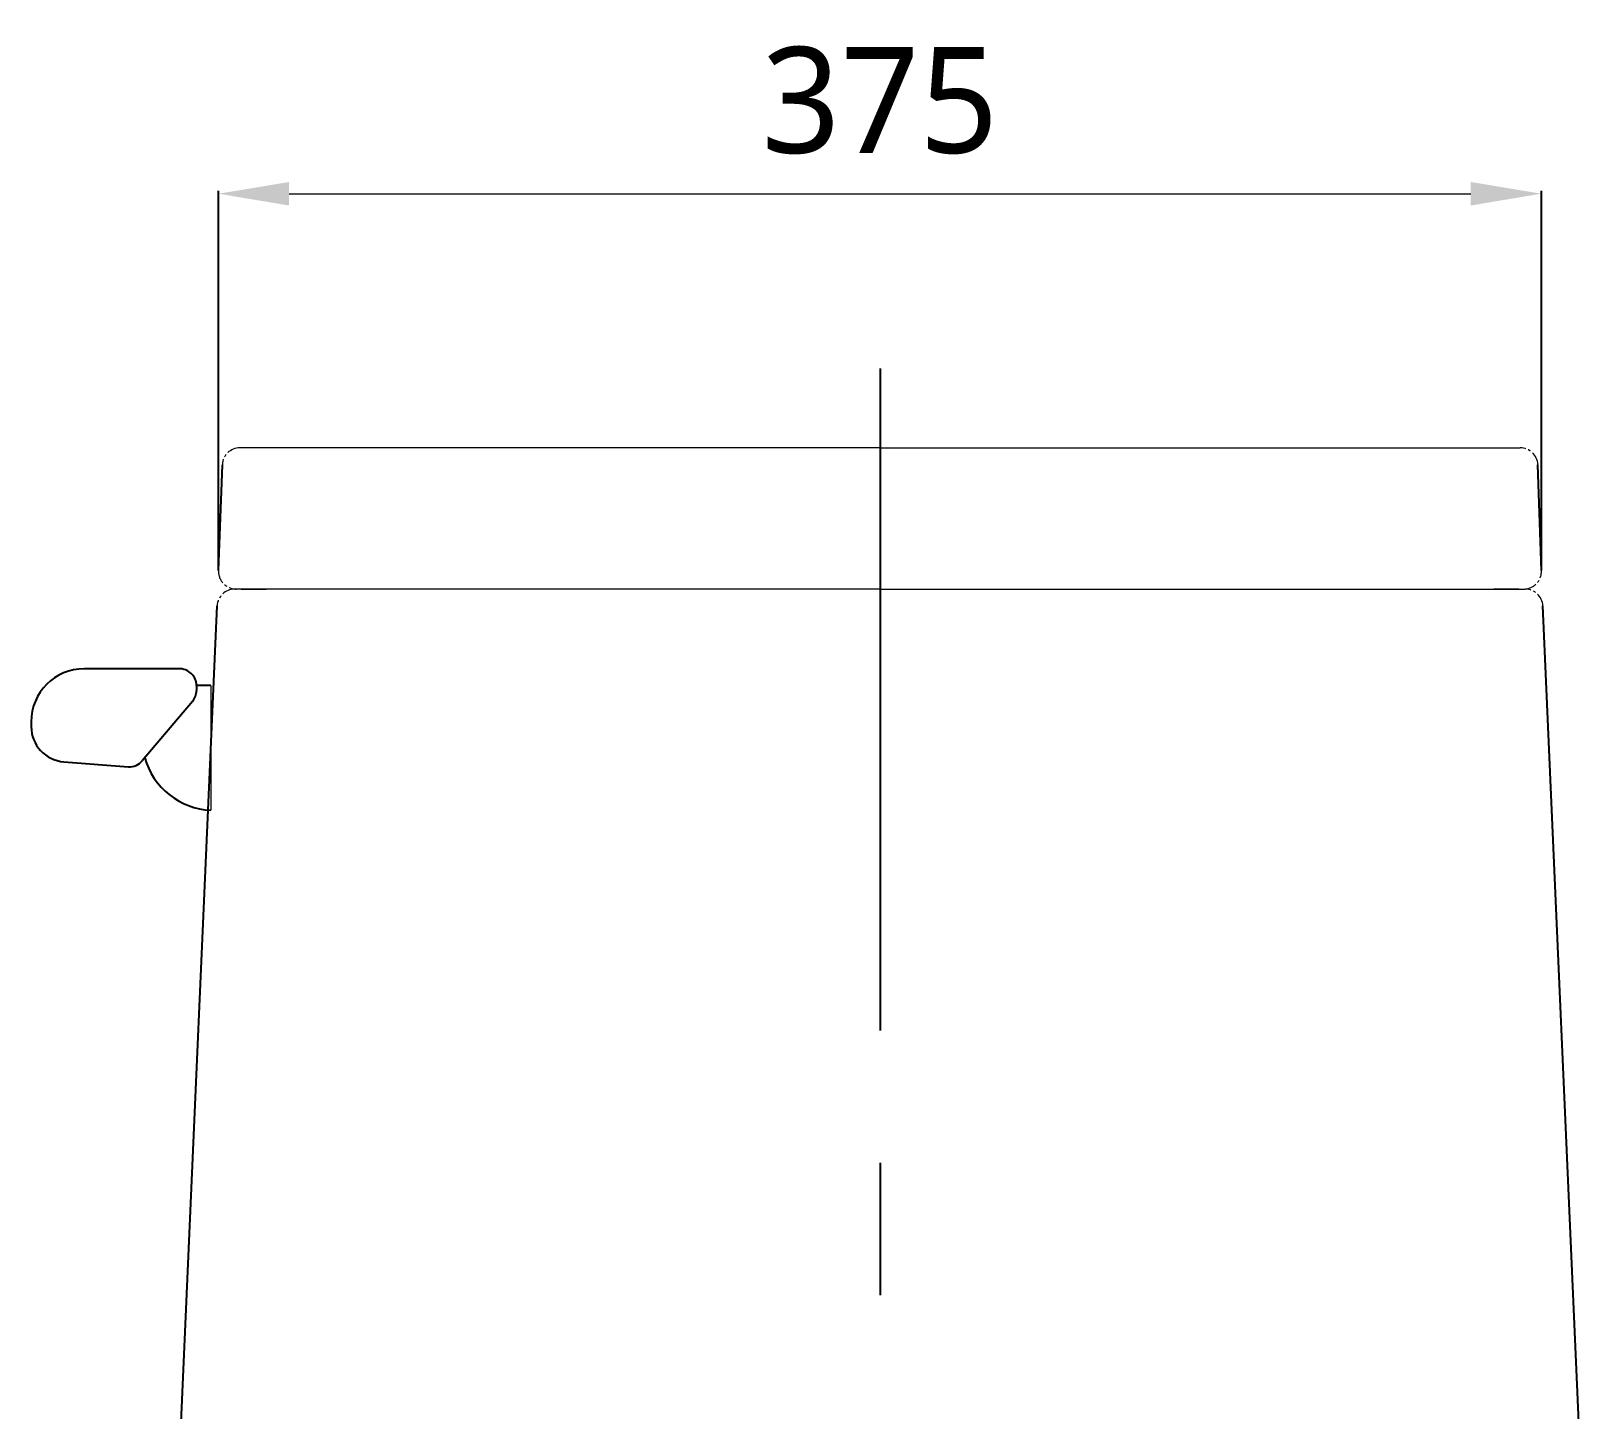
# Model space of a CAD drawing. Extents: x 4534 to 7211, y -322 to 1921.
# Drawn here: x 5925.8 to 6367.1, y 334.5 to 724.9 of the extents above; entities that cross this region are included whole.
import ezdxf

# ---------------------------------------------------------------- set-up
doc = ezdxf.new("R2010")
doc.units = 0
doc.header["$LTSCALE"] = 3
doc.header["$MEASUREMENT"] = 0
doc.linetypes.add('CENTER', pattern=[2, 1.25, -0.25, 0.25, -0.25])
doc.layers.get('0').update_dxf_attribs({"linetype": 'CONTINUOUS'})
doc.layers.get('DEFPOINTS').update_dxf_attribs({"linetype": 'CONTINUOUS'})
doc.layers.add('1', color=1, linetype='CENTER', lineweight=5)
doc.layers.add('CENTER', color=2, linetype='CENTER')
doc.layers.add('FAUCET', color=4, linetype='CONTINUOUS')
doc.styles.get("Standard").update_dxf_attribs({"font": 'NanumGothic.ttf'})
doc.dimstyles.get("Standard").update_dxf_attribs({"dimtxt": 0.18, "dimasz": 0.18, "dimexe": 0.18, "dimexo": 0.0625, "dimgap": 0.09, "dimtad": 0, "dimtih": 1, "dimtoh": 1, "dimdec": 4, "dimzin": 0, "dimdsep": 46, "dimtxsty": 'Standard', "dimcen": 0.09, "dimadec": 0, "dimazin": 0, "dimtfac": 1, "dimtdec": 4, "dimtofl": 0, "dimtmove": 0, "dimatfit": 3, "dimfxl": 0, "dimtolj": 1, "dimtzin": 0, "dimarcsym": 0})

# ---------------------------------------------------------------- blocks, each defined once
blk = doc.blocks.new('*D42')
at = {"color": 3, "linetype": 'Continuous', "lineweight": -2}
for p, q in [((5978.85, 572.95), (5978.85, 679.71)), ((6353.43, 572.95), (6353.43, 679.71))]:
    blk.add_line(p, q, dxfattribs=at)
at = {"color": 3, "linetype": 'Continuous', "lineweight": 0}
blk.add_line((5998.85, 678.91), (6333.43, 678.91), dxfattribs=at)
at = {"color": 3, "linetype": 'Continuous'}
for points in [[(5998.85, 682.24), (5998.85, 675.57), (5978.85, 678.91)], [(6333.43, 682.24), (6333.43, 675.57), (6353.43, 678.91)]]:
    blk.add_solid(points, dxfattribs=at)
at = {"layer": 'DEFPOINTS', "color": 0, "linetype": 'Continuous'}
for p in [(6353.43, 678.91), (5978.85, 571.95), (6353.43, 571.95)]:
    blk.add_point(p, dxfattribs=at)
at = {"color": 2, "linetype": 'Continuous', "lineweight": 5, "insert": (6166.14, 705.26), "char_height": 30, "attachment_point": 5}
blk.add_mtext('\\A1;375', dxfattribs=at)

msp = doc.modelspace()

# ---------------------------------------------------------------- linework, layer by layer
for p, q in [((5978.86, 572.16), (5979.94, 602.16)), ((6353.42, 572.16), (6352.42, 602.16))]:
    msp.add_line(p, q)
at = {"color": 7, "linetype": 'ByBlock', "ltscale": 5}
for p, q in [((5965.14, 260.88), (5978.44, 562.16)), ((6367.14, 260.88), (6353.84, 562.16))]:
    msp.add_line(p, q, dxfattribs=at)
at = {"layer": '1', "color": 7, "linetype": 'Continuous'}
for p, q in [((6166.18, 606.95), (5984.93, 606.95)), ((6166.18, 606.95), (6347.42, 606.95)), ((6166.14, 566.95), (5983.44, 566.95)), ((6166.14, 566.95), (6348.85, 566.95))]:
    msp.add_line(p, q, dxfattribs=at)
at = {"layer": '1', "color": 4, "linetype": 'ByBlock'}
msp.add_line((5976.65, 539.59), (5976.65, 504.31), dxfattribs=at)
at = {"layer": '1', "color": 7}
for centre, start, end in [((5984.93, 601.95), 90, 177.6106), ((6347.42, 601.95), 2.3894, 90), ((5983.85, 571.95), 177.6106, 270), ((6348.43, 571.95), 270, 2.3894), ((5983.44, 561.95), 90, 177.6106), ((6348.85, 561.95), 2.3894, 90)]:
    msp.add_arc(centre, 5, start, end, dxfattribs=at)
at = {"layer": '1', "color": 7, "linetype": 'Continuous'}
for points, knots in [([(5991.81, 566.95), (5990.89, 566.95), (5989.98, 566.95), (5988.28, 566.95), (5987.51, 566.95), (5985.57, 566.95), (5984.81, 566.95), (5984.81, 566.95)], [0, 0, 0, 0, 0.25, 0.25, 0.5, 0.5, 1, 1, 1, 1]), ([(5985.28, 566.95), (5985.28, 566.95), (5986.06, 566.95), (5988.02, 566.95), (5988.81, 566.95), (5990.52, 566.95), (5991.43, 566.95), (5992.36, 566.95)], [0, 0, 0, 0, 0.5, 0.5, 0.75, 0.75, 1, 1, 1, 1]), ([(6347, 566.95), (6347, 566.95), (6346.23, 566.95), (6344.26, 566.95), (6343.48, 566.95), (6341.77, 566.95), (6340.86, 566.95), (6339.93, 566.95)], [0, 0, 0, 0, 0.5, 0.5, 0.75, 0.75, 1, 1, 1, 1]), ([(6340.47, 566.95), (6341.4, 566.95), (6342.3, 566.95), (6344, 566.95), (6344.78, 566.95), (6346.71, 566.95), (6347.47, 566.95), (6347.47, 566.95)], [0, 0, 0, 0, 0.25, 0.25, 0.5, 0.5, 1, 1, 1, 1])]:
    msp.add_open_spline(points, degree=3, knots=knots, dxfattribs=at)
at = {"layer": 'CENTER', "color": 1, "linetype": 'CENTER', "ltscale": 50}
msp.add_line((6166.18, 629.43), (6166.18, -148.04), dxfattribs=at)
at = {"layer": 'FAUCET'}
msp.add_line((5968.05, 544.37), (5940.81, 544.37), dxfattribs=at)
at = {"layer": 'FAUCET', "color": 4}
for p, q in [((5972.62, 539.59), (5972.62, 538.22)), ((5976.65, 539.59), (5972.62, 539.59)), ((5971.49, 535.13), (5957.25, 518.31)), ((5925.81, 529.37), (5925.81, 528)), ((5935.04, 518.03), (5953.39, 516.62))]:
    msp.add_line(p, q, dxfattribs=at)
at = {"layer": 'FAUCET'}
msp.add_arc((5940.81, 529.37), 15, 90, 180, dxfattribs=at)
at = {"layer": 'FAUCET', "color": 4}
for centre, radius, start, end in [((5967.84, 539.59), 4.78, 0, 92.6026), ((5967.84, 538.22), 4.78, 319.7636, 0), ((5935.81, 528), 10, 180, 265.6127), ((5953.6, 521.4), 4.78, 267.3974, 319.7636), ((5977.63, 524.74), 20.45, 195.872, 267.2403)]:
    msp.add_arc(centre, radius, start, end, dxfattribs=at)

# ---------------------------------------------------------------- dimensions: what is measured, and where the dimension line sits
at = {"linetype": 'Continuous', "lineweight": 5}
dim = msp.add_linear_dim(base=(6353.43, 678.91), p1=(5978.85, 571.95), p2=(6353.43, 571.95), dimstyle='Standard', override={"dimtxt": 30, "dimasz": 20, "dimexe": 0.8, "dimexo": 1, "dimgap": 10, "dimtad": 1, "dimtih": 0, "dimtoh": 0, "dimdec": 0, "dimzin": 8, "dimclrd": 3, "dimclre": 3, "dimclrt": 2, "dimazin": 2, "dimtdec": 0, "dimtix": 1, "dimtofl": 1, "dimlwd": 0, "dimarcsym": 1}, dxfattribs=at)
dim.commit()
dim.dimension.update_dxf_attribs({"geometry": '*D42', "text_midpoint": (6166.14, 705.26)})

doc.saveas('drawing.dxf')
